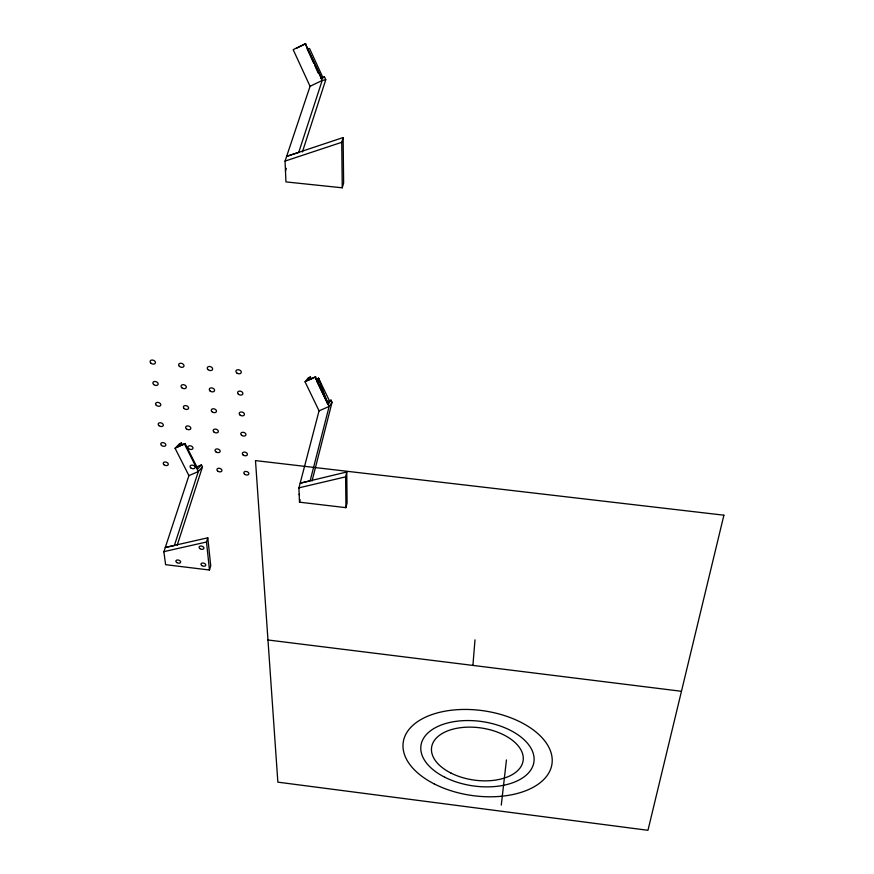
<?xml version="1.0" encoding="UTF-8"?>
<svg xmlns="http://www.w3.org/2000/svg" width="874" height="874" viewBox="0 0 874 874"><rect width="100%" height="100%" fill="white"/><g stroke="black" fill="none" stroke-linecap="round" stroke-linejoin="round"><path stroke-width="1.31" d="M472.91 665.42L474.997 639.855M501.283 805.096L506.45 759.921M346.749 471.993L345.612 476.865L298.908 487.845L299.498 502.179L345.962 507.663L347.087 502.801L346.749 471.993L300.186 483.191L310.139 480.842L329.137 406.465L332.054 402.269L331.017 400.117L328.777 401.09M312.04 480.984L332.054 402.269M299.498 502.179L300.121 499.753M299.192 494.706L299.432 493.799M298.897 488.031L319.054 410.846L305.059 381.818L308.249 377.874L310.39 376.934L311.559 379.349M285.481 170.922L285.94 181.912L342.258 187.801L343.624 183.016L343.132 137.557L286.661 156.348L298.711 152.404L322.178 80.474L305.321 43.733L293.172 49.654L310.062 86.297L285.055 161.089L285.47 170.922L286.333 168.332M342.258 187.801L341.734 142.309L343.132 137.557M207.783 537.805L206.493 542.011L163.853 551.647L165.623 564.68L209.476 570.012L210.732 565.817L207.783 537.805L165.23 547.474L174.352 545.573L198.332 471.534L202.473 466.869L201.457 464.837L196.574 466.956M302.393 151.967L325.773 79.72L324.527 77.01L321.392 77.633L305.321 43.733M177.203 545.245L202.473 466.869M163.864 551.822L188.926 475.62L175.084 448.275L179.476 443.828L181.475 442.954L182.688 445.336M327.761 404.061L318.606 378.256L316.607 380.824L327.761 404.061L329.673 401.33L318.606 378.256L316.224 379.305M331.017 400.117L328.471 403.744L315.58 376.858L307.648 380.343L310.39 376.934M305.059 381.818L315.58 376.858M201.457 464.837L197.852 468.879L185.091 443.566L177.684 446.8L181.475 442.954M175.084 448.275L185.091 443.566M316.301 379.687L318.606 378.256L319.196 382.178M296.297 48.343L305.834 43.7M322.178 78.147L324.527 77.01M310.062 86.297L322.178 80.474L325.773 79.72M319.054 410.846L329.137 406.465L315.164 377.371M188.926 475.62L198.332 471.534L184.523 444.145M341.734 142.309L285.055 161.089M320.529 78.048L322.899 77.578L309.571 48.507L307.069 48.726L313.799 63.387M267.979 639.986L681.458 691.29M314.924 65.834L318.289 73.165M206.493 542.011L209.476 570.012M345.612 476.865L345.962 507.663M723.901 515.19L647.962 830.3L277.866 782.154L255.492 460.609L723.901 515.19M450.995 773.086A46.246 26.296 8.3 0 0 523.111 760.806A46.246 26.296 8.3 0 0 458.009 728.075A46.246 26.296 8.3 0 0 450.995 773.086M434.269 783.934A75.164 42.76 8.3 0 0 551.887 764.51A75.164 42.76 8.3 0 0 446.647 710.901A75.164 42.76 8.3 0 0 434.269 783.934M444.79 777.237A57.083 32.469 8.3 0 0 533.894 762.183A57.083 32.469 8.3 0 0 453.639 721.706A57.083 32.469 8.3 0 0 444.79 777.237M176.69 562.495A2.458 1.529 16.5 0 0 180.623 562.31A2.458 1.529 16.5 0 0 177.488 559.972A2.458 1.529 16.5 0 0 176.69 562.495M201.774 565.533A2.458 1.529 15.9 0 0 205.729 565.358A2.458 1.529 15.9 0 0 202.626 563.02A2.458 1.529 15.9 0 0 201.774 565.533M199.884 548.632A2.491 1.573 16.2 0 0 203.882 548.435A2.491 1.573 16.2 0 0 200.747 546.053A2.491 1.573 16.2 0 0 199.884 548.632M236.778 372.936A2.764 1.956 18.2 0 0 241.246 372.619A2.764 1.956 18.2 0 0 237.837 369.713A2.764 1.956 18.2 0 0 236.778 372.936M207.99 369.571A2.764 1.945 19.1 0 0 212.524 369.516A2.764 1.945 19.1 0 0 209.312 366.468A2.764 1.945 19.1 0 0 207.99 369.571M179.399 366.348A2.775 1.934 20 0 0 183.911 366.282A2.775 1.934 20 0 0 180.667 363.234A2.775 1.934 20 0 0 179.399 366.348M150.885 363.125A2.775 1.923 20.9 0 0 155.375 363.06A2.775 1.923 20.9 0 0 152.087 360.012A2.775 1.923 20.9 0 0 150.885 363.125M238.427 394.25A2.731 1.912 17.7 0 0 242.841 393.956A2.731 1.912 17.7 0 0 239.476 391.115A2.731 1.912 17.7 0 0 238.427 394.25M210.011 390.907A2.731 1.901 18.6 0 0 214.48 390.864A2.731 1.901 18.6 0 0 211.311 387.881A2.731 1.901 18.6 0 0 210.011 390.907M181.792 387.695A2.731 1.89 19.5 0 0 186.249 387.652A2.731 1.89 19.5 0 0 183.037 384.669A2.731 1.89 19.5 0 0 181.792 387.695M240.033 415.019A2.688 1.857 17.3 0 0 244.392 414.746A2.688 1.857 17.3 0 0 241.071 411.971A2.688 1.857 17.3 0 0 240.033 415.019M211.978 411.698A2.698 1.857 18.2 0 0 216.391 411.665A2.698 1.857 18.2 0 0 213.267 408.759A2.698 1.857 18.2 0 0 211.978 411.698M184.119 408.508A2.698 1.846 19 0 0 188.511 408.464A2.698 1.846 19 0 0 185.354 405.558A2.698 1.846 19 0 0 184.119 408.508M241.595 435.263A2.655 1.814 16.9 0 0 245.9 435.001A2.655 1.814 16.9 0 0 242.622 432.291A2.655 1.814 16.9 0 0 241.595 435.263M214.021 432.073A2.655 1.803 17.7 0 0 218.303 431.811A2.655 1.803 17.7 0 0 215.004 429.101A2.655 1.803 17.7 0 0 214.021 432.073M186.381 428.784A2.666 1.803 18.5 0 0 190.729 428.752A2.666 1.803 18.5 0 0 187.615 425.911A2.666 1.803 18.5 0 0 186.381 428.784M153.638 384.494A2.742 1.879 20.3 0 0 158.074 384.44A2.742 1.879 20.3 0 0 154.829 381.468A2.742 1.879 20.3 0 0 153.638 384.494M243.125 454.993A2.622 1.77 16.5 0 0 247.375 454.753A2.622 1.77 16.5 0 0 244.141 452.098A2.622 1.77 16.5 0 0 243.125 454.993M244.611 474.243A2.589 1.726 16.2 0 0 248.806 474.014A2.589 1.726 16.2 0 0 245.616 471.425A2.589 1.726 16.2 0 0 244.611 474.243M215.889 451.825A2.622 1.759 17.3 0 0 220.117 451.585A2.622 1.759 17.3 0 0 216.861 448.93A2.622 1.759 17.3 0 0 215.889 451.825M217.713 471.097A2.589 1.726 16.9 0 0 221.887 470.868A2.589 1.726 16.9 0 0 218.675 468.267A2.589 1.726 16.9 0 0 217.713 471.097M156.326 405.317A2.698 1.835 19.8 0 0 160.707 405.274A2.698 1.835 19.8 0 0 157.506 402.368A2.698 1.835 19.8 0 0 156.326 405.317M158.937 425.616A2.666 1.792 19.3 0 0 163.263 425.583A2.666 1.792 19.3 0 0 160.117 422.743A2.666 1.792 19.3 0 0 158.937 425.616M188.598 448.559A2.622 1.759 18.1 0 0 192.892 448.537A2.622 1.759 18.1 0 0 189.811 445.762A2.622 1.759 18.1 0 0 188.598 448.559M190.882 467.951A2.589 1.715 17.7 0 0 195.033 467.721A2.589 1.715 17.7 0 0 191.788 465.121A2.589 1.715 17.7 0 0 190.882 467.951M161.493 445.401A2.633 1.748 18.8 0 0 165.765 445.379A2.633 1.748 18.8 0 0 162.651 442.605A2.633 1.748 18.8 0 0 161.493 445.401M163.984 464.706A2.589 1.704 18.4 0 0 168.201 464.695A2.589 1.704 18.4 0 0 165.131 461.975A2.589 1.704 18.4 0 0 163.984 464.706"/></g></svg>
